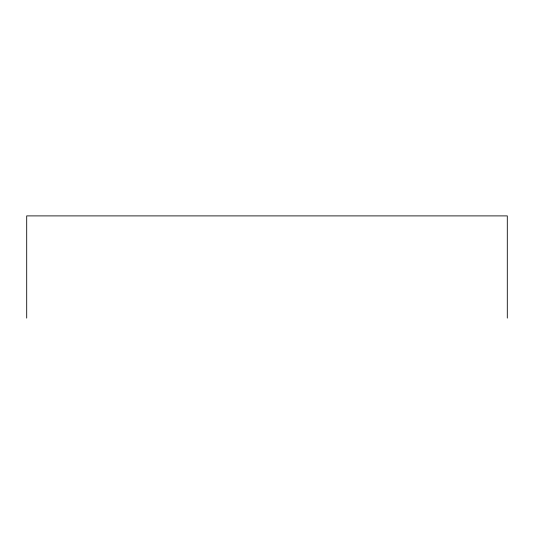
<?xml version="1.0" encoding="UTF-8"?>
<svg xmlns="http://www.w3.org/2000/svg" width="534" height="534" viewBox="0 0 534 534"><rect width="100%" height="100%" fill="white"/><g stroke="black" fill="none" stroke-linecap="round" stroke-linejoin="round"><path stroke-width="0.8" d="M507.3 318.104L507.3 215.896L26.7 215.896L26.7 318.104"/></g></svg>
